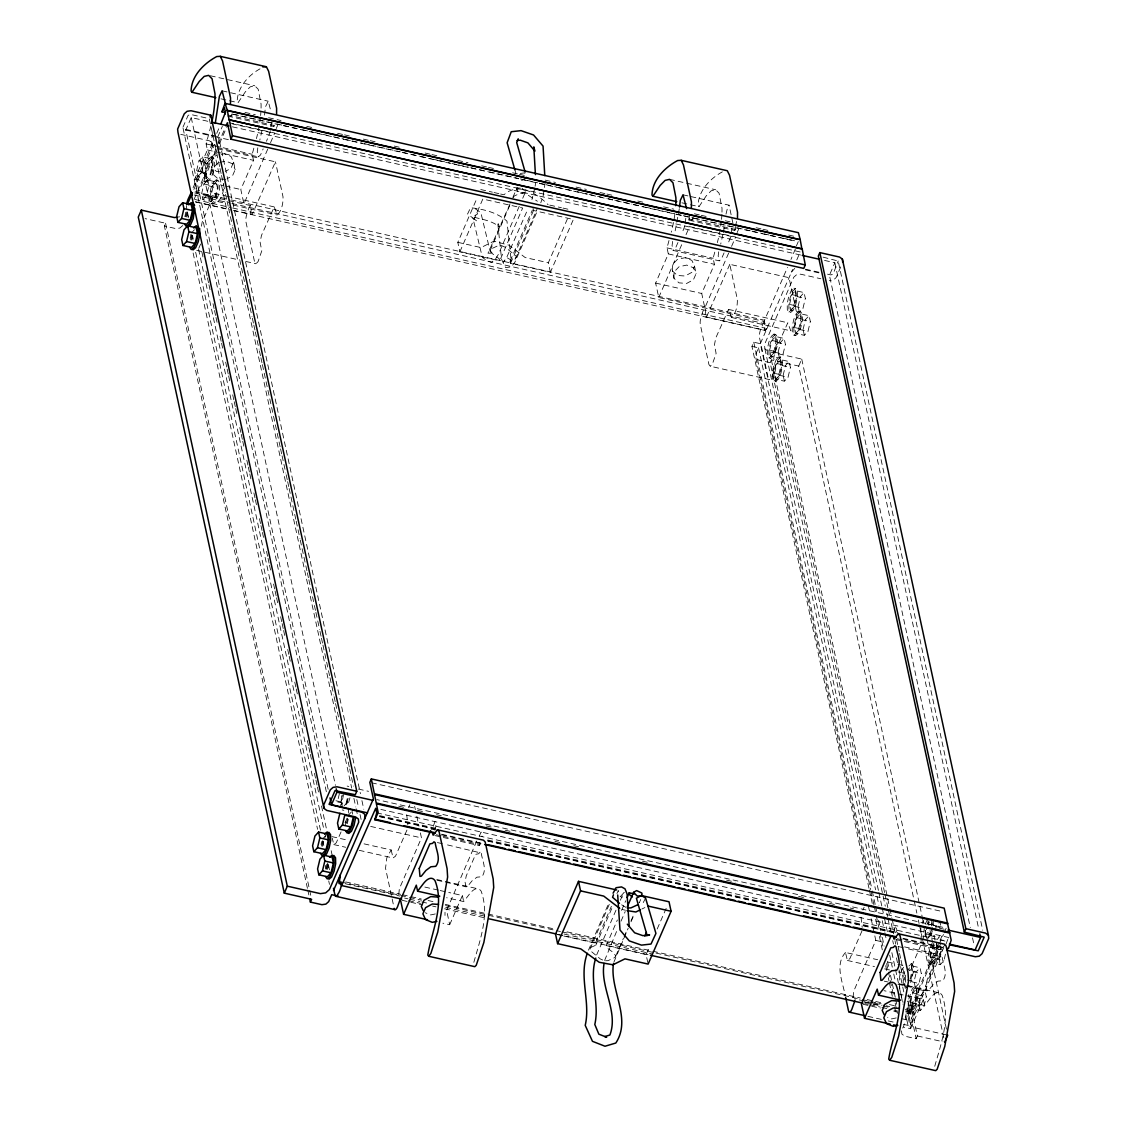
<?xml version="1.0" encoding="UTF-8"?>
<svg xmlns="http://www.w3.org/2000/svg" width="1127" height="1127" viewBox="0 0 1127 1127"><rect width="100%" height="100%" fill="white"/><g stroke="black" fill="none" stroke-linecap="round" stroke-linejoin="round"><path stroke-width="0.75" stroke-dasharray="5 3.75" d="M225.752 179.432L218.089 178.883L213.088 174.361L211.496 166.965L211.51 160.597L216.539 155.357M213.088 174.361L213.116 167.993L218.131 162.753M444.996 915.434L445.01 912.25M672.41 270.945L672.425 264.577L677.454 259.337L685.131 257.689L691.879 260.379L694.528 266.169L696.12 273.579L693.429 279.75L686.667 283.426L679.003 282.863L674.002 278.355L672.41 270.945L677.397 275.467L685.075 276.016L691.837 272.354L694.528 266.169M674.002 278.355L674.016 271.973L679.046 266.733L686.737 265.084L693.471 267.775L696.12 273.579M905.911 1019.428L905.925 1013.046M732.916 223.216L729.113 205.199L689.851 196.337M218.61 142.89L218.892 138.311L360.443 793.732M264.493 115.095L265.479 106.783L268.212 101.219L271.058 111.841M679.313 208.678L674.622 233.74M725.999 214.088L727.915 206.311L729.113 205.199M685.188 223.202L685.808 218.201M731.902 228.598L730.902 236.431L727.366 245.263M257.801 147.834L257.252 151.976L258.308 156.85L260.492 155.019L263.14 148.905M672.622 241.417L672.072 245.559L673.129 250.433L719.223 260.83L721.407 258.999L724.055 252.899M718.702 251.814L718.167 255.956L719.223 260.83M534.874 187.772L531.944 199.521M535.114 186.209L535.593 183.081M545.186 182.532L543.101 196.366L540.777 202.761M920.829 927.887L921.21 944.398L909.785 970.474M201.395 226.217L202.198 222.061L214.243 194.154L214.961 193.534L225.118 195.816M262.013 130.366L259.802 140.157M722.928 234.36L720.702 244.136M723.252 232.627L724.605 225.724M184.856 216.652L185.772 212.228M186.504 217.018L187.42 212.594M190.153 238.29L191.069 233.867M191.491 240.136L192.407 235.712M321.068 844.503L321.688 841.559M322.421 846.349L323.632 840.46M325.759 869.1L326.985 863.197M341.622 795.704L340.509 807.608M327.408 869.466L328.323 865.043M343.566 794.605L342.045 801.973L342.143 807.974M349.976 797.747L347.778 805.129M345.397 824.725L346.003 821.78M347.341 823.626L348.257 819.202M904.713 971.544L903.192 978.912L903.291 984.913L904.995 987.252L906.629 987.618L904.939 985.294L904.84 979.293L906.362 971.925M910.207 979.109L911.729 971.742L911.63 965.74L909.94 963.402L911.574 963.782L913.279 966.121L913.377 972.108L910.56 982.448M908.799 999.086L912.278 988.745L914.927 986.519L916.575 986.9L918.266 989.238L918.378 995.226L916.843 1002.593L914.265 1008.524L911.63 1010.736L909.926 1008.411L909.827 1002.41L911.349 995.042L913.927 989.112L916.575 986.9M924.351 927.169L923.224 939.073M925.38 930.493L924.873 939.439M932.395 930.691L930.493 936.593M233.416 210.524L765.092 330.465L764.529 320.237L787.491 267.423M473.847 962.317C480.13 939.566 489.682 914.659 481.173 891.203A45.122 13.411 -77.3 0 0 469.635 893.866L463.69 901.572L446.616 897.726M934.748 1066.297C941.045 1043.546 950.596 1018.653 942.087 995.183A45.122 13.411 -77.3 0 0 930.55 997.846L924.605 1005.552L907.531 1001.706M271.635 121.885L269.987 132.451L266.465 141.284M185.631 216.764L186.814 211.862M196.619 170.656L198.972 160.837L202.592 156.907L211.158 158.808L212.425 164.683L210.073 174.488L206.452 178.432L197.887 176.53L196.619 170.656L205.184 172.558L206.452 178.432M197.887 176.53L201.508 172.586L203.86 162.767L202.592 156.907M205.184 172.558L207.537 162.739L211.158 158.808M190.632 239.896L191.801 234.98M201.606 193.774L203.959 183.955L207.579 180.024L216.159 181.926L217.426 187.8L215.06 197.605L211.439 201.55L202.874 199.648L201.606 193.774L210.171 195.675L211.439 201.55M202.874 199.648L206.495 195.704L208.847 185.885L207.579 180.024M210.171 195.675L212.524 185.856L216.159 181.926M321.547 846.095L322.731 841.193M339.382 793.732L337.424 801.917L345.989 803.819L347.553 797.282M341.72 804.819L341.087 801.889L342.664 795.338M326.548 869.213L327.718 864.31M346.482 823.372L347.651 818.47M769.614 350.243L771.967 340.424L775.601 336.494L784.138 338.452L785.406 344.313L783.054 354.132L779.433 358.076L770.882 356.118L769.614 350.243L778.165 352.202L779.433 358.076M795.352 248.968L790.971 259.435M770.882 356.118L774.503 352.173L776.869 342.369L775.601 336.494M778.165 352.202L780.518 342.383L784.138 338.452M789.548 304.389L791.901 294.584L795.535 290.639L804.072 292.597L805.34 298.472L802.987 308.277L799.367 312.221L790.816 310.263L789.548 304.389L798.099 306.347L799.367 312.221M774.601 373.361L776.968 363.542L780.588 359.612L789.139 361.57L790.407 367.43L788.041 377.249L784.42 381.194L775.869 379.235L774.601 373.361L783.152 375.319L784.42 381.194M790.816 310.263L794.436 306.333L796.803 296.514L795.535 290.639L793.957 288.23L791.309 290.442L788.745 296.373L787.209 303.741L787.308 309.742L789.013 312.08L790.661 312.447L793.295 310.235L795.873 304.304L797.395 296.936L797.296 290.935L795.606 288.597L793.957 288.23M775.869 379.235L779.504 375.291L781.856 365.486L780.588 359.612L779.011 357.203L776.376 359.414L773.798 365.345L772.263 372.713L772.375 378.7L774.066 381.039L775.714 381.419L778.348 379.193L780.926 373.276L782.462 365.909L782.349 359.907L780.659 357.569L779.011 357.203M798.099 306.347L800.452 296.542L804.072 292.597M794.549 327.52L796.902 317.701L800.522 313.757L809.073 315.715L810.341 321.589L807.974 331.394L804.354 335.339L795.817 333.381L794.549 327.52L803.086 329.464L804.354 335.339M783.152 375.319L785.505 365.5L789.139 361.57M795.817 333.381L799.437 329.45L801.79 319.631L800.522 313.757M803.086 329.464L805.439 319.659L809.073 315.715M911.504 965.825L912.771 971.685L910.419 981.504L918.97 983.462L921.322 973.643L920.055 967.769L911.504 965.825L907.883 969.755L916.434 971.713L920.055 967.769M926.408 938.129L925.464 933.719L927.028 927.183M906.798 985.449L915.335 987.407L914.067 981.532L916.434 971.713M910.517 1002.692L912.87 992.873L916.505 988.942L925.042 990.887L926.309 996.761L923.957 1006.58L920.336 1010.525L911.785 1008.566L910.517 1002.692L919.068 1004.65L920.336 1010.525M905.404 1011.046L912.264 1012.595L911.771 1009.623L913.011 1004.467M927.634 938.608L930.353 935.649L932.325 927.479M911.785 1008.566L915.42 1004.622L917.772 994.803L916.505 988.942L914.927 986.519M934.959 940.087L934.015 935.678L934.79 932.409M935.185 930.775L936.368 925.873L939.988 921.928L941.256 927.803L932.705 925.845L931.437 919.97M919.068 1004.65L921.421 994.831L925.042 990.887M945.468 954.189L943.891 960.725L940.27 964.67L931.719 962.712L930.451 956.837L932.818 947.032L935.537 944.074M937.086 939.58L938.904 937.608L939.693 934.339M931.719 962.712L935.354 958.767L937.706 948.962L936.438 943.088M940.27 964.67L939.002 958.795L941.355 948.99L944.975 945.046M212.904 132.831L211.158 141.565L212.214 146.454L215.623 147.214M735.72 224.879L736.607 221.484M216.736 150.004L197.831 193.492L194.717 179.108L207.41 149.933L206.114 143.904L210.326 128.224A45.122 13.411 -77.3 0 0 211.143 125.027M267.733 149.13L243.925 203.888L240.812 189.505L253.505 160.33L252.194 154.3L254.308 146.454M766.923 328.577L764.81 330.239L764.219 321.449L658.746 297.472L655.632 283.088L668.325 253.913L667.015 247.884L669.128 240.051M728.634 253.11L704.84 307.868L701.727 293.485L714.419 264.31L713.109 258.28L715.222 250.448M735.818 228.711L734.762 230.486L688.667 220.089L689.625 214.482M734.762 230.486L735.311 226.344M946.046 944.074L947.948 938.932M912.926 1004.65L912.123 1012.99L905.361 1011.454M604.621 960.443L617.526 929.169M613.877 962.19L628.232 928.141M684.807 226.034L681.948 233.345M434.867 835.572L479.257 845.588L479.863 841.714M904.319 941.482L940.172 949.568L940.777 945.694M533.071 208.41L533.522 210.481L573.361 219.469L550.399 272.269L510.559 263.281L510.122 261.21L515.448 258.844L516.335 256.35L505.643 247.475L501.585 245.616L497.951 245.742L491.259 248.828L490.189 250.448L492.302 253.617L499.247 258.759L499.698 260.83L459.858 251.842L457.816 242.333L477.284 197.535M609.27 904.375L589.604 950.075L600.311 958.936L604.368 960.796M588.449 950.202L608.298 904.277M596.648 954.949L616.807 908.306M620.273 900.262L624.203 892.373L620.357 896.543L622.555 897.754L620.132 896.374M510.08 203.79L487.991 253.223L493.443 253.152L490.301 251.927L480.905 212.876L475.524 208.805L477.566 213.919L472.847 216.947C481.962 219.356 492.386 220.681 499.599 227.133L497.613 222.075L501.628 259.548L505.614 267.634L511.207 266.845L514.828 262.352L537.382 210.805M512.855 197.408L517.011 187.843L520.435 188.153M519.237 206.297L498.331 254.491L495.542 258.872L491.414 262.464L486.554 260.562L482.328 257.238L472.875 217.99L477.087 221.244L467.592 213.989L470.551 207.706C483.342 209.143 497.218 212.355 506.967 221.188L510.982 258.745L512.306 260.802L507.375 257.858L503.248 262.084L506.375 258.182L527.957 208.847M522.731 198.267L525.52 191.829L522.139 188.308M328.154 789.238L185.786 130.042L191.224 117.546L210.101 121.801M307.432 888.33L164.401 226.02L165.599 223.245L145.101 218.61M193.069 187.8L213.947 139.79M216.736 133.395L219.511 126.985M193.858 189.435L212.693 146.13L212.355 142.932L209.566 140.861L180.757 134.352M217.722 136.987L222.357 126.309M194.069 199.338L215.849 149.257M218.37 143.453L225.301 127.52M230.781 116.715L232.021 113.855M219.54 143.566L226.541 127.464M221.146 154.357L224.217 153.695L230.965 156.399L233.613 162.189L230.922 168.374L225.513 171.304M198.775 248.292L200.634 244.01M233.613 162.189L235.205 169.585L232.528 175.77L227.105 178.7M276.242 128.534L278.115 124.252M270.522 142.692L274.734 133.028L228.64 122.632M217.891 148.834L275.453 161.823L252.223 214.398L234.289 210.552M459.858 251.842L482.821 199.042L522.66 208.03L499.698 260.83M490.189 250.448L510.362 204.043M510.122 261.21L532.381 210.002M510.559 263.281L533.522 210.481M515.448 258.844L537.015 209.242M550.399 272.269L548.342 262.76L567.825 217.962M324.928 837.488L326.21 834.529M346.13 804.763L348.328 797.381L347.44 801.396L348.018 806.439M345.059 822.738L348.356 815.159M408.58 807.552L409.791 804.763M406.96 830.05L395.507 856.168L393.069 857.971L359.203 850.322M677.961 242.502L675.312 248.602L673.129 250.433M420.385 832.909L421.47 837.896L399.338 888.78L398.535 897.12M691.696 220.695L692.936 217.835M658.746 297.472L681.849 244.334M686.047 234.67L689.555 226.612L735.649 237.008L731.437 246.672M434.332 830.05L435.98 826.232L434.994 821.639L432.19 829.092L431.317 829.078L435.6 829.852M737.157 232.528L739.03 228.232M476.707 841.094L446.602 910.334L449.701 924.718L442.883 923.182M479.214 836.319L481.074 832.036L482.074 836.628M729.789 264.324L706.544 316.898L705.558 316.87L704.981 314.856C706.925 308.206 704.474 304.529 701.811 314.813A7.072 2.099 -77.3 0 0 700.29 324.477L708.939 364.556L710.292 366.247L769.544 379.616L771.629 377.531L775.362 366.782L773.7 358.217L775.052 351.3L787.801 322.773L790.76 330.831C795.535 326.464 796.845 318.913 796.592 312.63L789.041 277.693L729.789 264.324L737.326 299.261C737.579 305.544 736.269 313.095 731.493 317.462L728.549 309.404L715.786 337.931L714.448 344.848L716.11 353.413L712.363 364.162L710.292 366.247M449.701 924.718L462.394 895.542L448.729 892.457M868.987 888.259L751.948 346.369L753.766 342.199L760.345 343.679L878.496 890.739M796.423 245.897L798.282 241.601M751.948 346.369L758.541 347.849L755.513 354.794L755.851 358.006L870.65 889.569M760.345 343.679L792.605 269.494M796.761 259.943L800.226 251.983L232.514 123.914M884.596 892.528L770.164 362.683L771.375 359.907L798.705 366.064L913.884 899.36M824.555 260.422L834.853 262.746L829.416 275.256L970.291 927.563M840.728 266.93L836.079 277.622L833.276 280.116L829.317 280.679M798.705 366.064L801.734 359.09L768.642 351.624L764.909 348.849L764.472 344.58L793.76 277.228L796.564 274.734L800.522 274.171L820.85 278.763M590.492 947.568L595.831 945.215L595.38 943.144L611.383 906.347M616.948 893.542L618.343 890.344L618.779 892.415M595.831 945.215L612.524 906.812M605.565 960.753L607.988 960.669L614.68 957.598L615.765 955.978L613.652 952.794L606.692 947.666L606.241 945.581L617.371 919.984M621.555 910.391L625.724 900.797M621.019 921.168L625.217 911.546M615.765 955.978L623.414 938.368M624.104 936.776L627.584 928.775M631.064 920.773L633.839 914.377M631.007 921.773L634.473 913.814M639.319 902.685L640.714 899.501M647.786 962.5L646.081 954.569L649.561 946.581M657.21 928.972L666.254 908.179M862.916 910.053L864.113 907.263M861.944 931.029L849.843 958.668L847.391 960.458L845.475 952.47L877.651 959.725M871.129 918.773L875.792 940.397L853.674 991.281L852.871 999.621M895.796 932.762L896.895 930.212L895.895 925.619L893.105 933.071L892.232 933.057M922.168 923.422L923.379 920.632M925.295 924.225L927.225 919.773M926.943 924.591L928.225 921.632M928.211 937.706L930.141 933.255M932.226 942.89L929.648 948.821L928.113 956.189L928.225 962.19L929.916 964.529L931.564 964.895L934.198 962.669L936.776 956.753L938.312 949.385L938.199 943.384M933.86 943.271L931.296 949.188L929.761 956.555L929.86 962.557L931.564 964.895M937.622 945.074L907.517 1014.314L910.616 1028.697L903.784 1027.162M940.129 940.312L941.989 936.016L942.989 940.608M902.741 1028.092L904.544 1023.922M901.417 1018.639L906.362 1019.752L938.622 945.567M939.312 943.975L943.454 934.424M944.158 932.832L946.229 928.056L376.812 799.592M905.953 1012.863L914.532 1014.807L943.75 947.596M910.616 1028.697L923.309 999.522L884.047 990.675M901.53 1030.867L901.854 1034.065L904.657 1036.15L916.181 1038.756L917.378 1035.967L908.461 994.69M341.058 831.909L336.255 842.799L333.803 844.602L332.282 838.206M645.602 898.149L643.207 902.642L638.939 902.671M227.753 116.109L273.847 126.506L274.918 124.731M688.667 220.089L689.738 218.314M214.398 144.608L212.214 146.454M513.137 197.648L514.222 196.028L520.913 192.942L524.534 192.816L537.368 201.254M479.257 845.588L480.933 843.334M940.172 949.568L941.848 947.314M251.222 214.369L250.659 212.355C252.603 205.706 250.152 202.043 247.489 212.313A7.072 2.099 -77.3 0 0 245.954 221.991L254.603 262.056L255.956 263.746L258.041 261.661L261.774 250.912L260.112 242.347L261.464 235.43L274.213 206.903L277.172 214.975C281.947 210.594 283.257 203.043 283.004 196.76L275.453 161.823M764.219 321.449L761.077 328.182A7.072 2.099 -77.3 0 0 759.542 337.846L768.191 377.925L769.544 379.616M364.063 843.855L391.154 849.969L386.8 857.844L385.533 868.255L393.816 906.615M845.475 952.47C834.529 964.839 842.813 981.983 845.264 995.803M791.464 272.128L794.873 268.254M937.467 948.201L940.876 944.327M192.59 231.711L194.407 229.739M765.092 330.465L766.994 328.408M344.172 805.791L345.989 803.819M323.519 837.924L325.323 835.952M348.44 815.187L351.159 812.243M929.634 921.942L927.817 923.915L936.368 925.873M915.335 987.407L918.97 983.462M480.088 852.209L478.581 853.801L475.974 854.252L474.904 856.013L466.268 875.848L465.014 881.934L466.071 886.822L467.437 886.54L472.058 880.835L476.96 877.186L481.877 876.721C487.357 869.635 482.229 860.704 481.243 853.069L444.235 844.123M941.003 956.189L939.495 957.795L936.889 958.246L935.804 959.993L927.183 979.828L925.929 985.928L926.972 990.802L928.352 990.534L932.973 984.815L937.861 981.166L942.778 980.701C948.258 973.629 943.144 964.698 942.158 957.062L905.15 948.103M229.542 100.754L238.079 102.684L245.334 91.865L250.307 86.793L254.744 85.751L258.153 89.174L261.07 104.064A45.122 13.411 -77.3 0 1 260.619 115.517M690.457 204.748L698.994 206.664L706.249 195.844L711.207 190.787L715.645 189.745L719.054 193.154L721.984 208.044A45.122 13.411 -77.3 0 1 721.956 212.721M912.264 1012.595L913.758 1011.229L914.532 1014.807M182.673 225.569L179.869 228.063L175.925 228.612L164.401 226.02M942.581 950.808L939.777 953.301L910.489 1020.653L910.926 1024.922L914.659 1027.697L946.088 1034.797M912.123 1012.99C916.533 1010.327 912.349 1021.893 911.081 1022.752A7.072 2.099 -77.3 0 1 907.77 1024.204L905.939 1015.737M211.228 156.766L208.594 158.977L206.016 164.908L204.48 172.276L204.593 178.277L206.283 180.616L207.931 180.982L210.566 178.77L213.144 172.84L214.679 165.472L214.567 159.47L212.876 157.132L211.228 156.766L212.933 159.104L213.031 165.106L211.496 172.473L208.932 178.39L206.283 180.616M212.876 157.132L210.242 159.358L207.664 165.275L206.128 172.642L206.241 178.644L207.931 180.982M216.229 179.883L213.581 182.095L211.003 188.026L209.481 195.394L209.58 201.395L211.284 203.733L212.918 204.1L215.567 201.888L218.145 195.957L219.666 188.589L219.568 182.588L217.863 180.25L216.229 179.883L217.92 182.222L218.018 188.223L216.497 195.591L213.919 201.508L211.284 203.733M217.863 180.25L215.229 182.475L212.651 188.392L211.129 195.76L211.228 201.761L212.918 204.1M795.606 288.597L792.957 290.822L790.379 296.739L788.858 304.107L788.956 310.108L790.661 312.447M789.013 312.08L791.647 309.855L794.225 303.938L795.761 296.57L795.648 290.569M798.944 311.348L796.31 313.56L793.732 319.49L792.211 326.858L792.309 332.859L794 335.198L795.648 335.564L798.296 333.353L800.86 327.422L802.396 320.054L802.297 314.053L800.593 311.714L798.944 311.348L800.649 313.686L800.748 319.688L799.226 327.055L796.648 332.972L794 335.198M774.024 334.085L771.375 336.297L768.797 342.228L767.276 349.595L767.374 355.583L769.079 357.921L770.727 358.301L773.361 356.076L775.939 350.159L777.461 342.791L777.362 336.79L775.672 334.451L774.024 334.085L775.714 336.409L775.827 342.411L774.291 349.779L771.713 355.709L769.079 357.921M800.593 311.714L797.958 313.94L795.38 319.857L793.845 327.224L793.957 333.226L795.648 335.564M775.672 334.451L773.023 336.663L770.445 342.594L768.924 349.962L769.023 355.963L770.727 358.301M780.659 357.569L778.024 359.781L775.446 365.712L773.911 373.079L774.024 379.081L775.714 381.419M774.066 381.039L776.714 378.827L779.278 372.896L780.814 365.528L780.715 359.527M908.94 965.994L911.574 963.782M929.916 964.529L932.55 962.303L935.128 956.386L936.664 949.004L936.551 943.017M525.45 177.869L522.069 180.362L518.899 178.968M214.961 193.534L217.905 201.606C222.681 197.225 223.991 189.674 223.738 183.391M260.013 68.846C248.278 75.312 237.445 87.512 237.177 101.458L238.079 102.684M722.337 171.882C710.109 178.489 698.374 190.857 698.078 205.452L698.994 206.664M525.52 191.829L522.477 193.548L517.208 191.083L517.011 187.843M641.883 909.024L644.898 907.545M219.68 162.429L225.823 161.091L232.556 163.795L235.205 169.585M435.304 913.941L430.697 914.941L425.302 912.785M896.219 1017.92L891.598 1018.921L887.555 1017.301M177.038 217.187L179.658 216.821M520.308 173.445L524.604 172.868L526.577 177.024M219.554 171.713L216.483 171.487L211.496 166.965M198.972 160.837L207.537 162.739M203.86 162.767L212.425 164.683M201.508 172.586L210.073 174.488M203.959 183.955L212.524 185.856M208.847 185.885L217.426 187.8M206.495 195.704L215.06 197.605M335.959 800.748L341.087 801.889M210.355 75.748L254.744 85.751M669.565 179.348L684.92 182.813M686.625 183.194L715.645 189.745M222.118 90.822L268.212 101.219M683.032 194.802L688.146 195.957M221.005 98.838L227.837 100.373M681.92 202.818L688.752 204.353M245.024 112.404L255.322 114.729M268.592 117.729L281.046 120.533M306.769 126.337L311.911 127.492M337.649 133.296L342.791 134.465M344.51 134.846L349.652 136.015M363.373 139.1L368.515 140.269M370.234 140.65L377.094 142.199M394.239 146.073L399.381 147.228M425.118 153.033L430.26 154.202M431.979 154.582L437.121 155.737M457.703 160.386L467.987 162.711M481.708 165.81L486.864 166.965M488.569 167.359L495.429 168.895M512.588 172.769L517.73 173.924M519.448 174.319L524.59 175.474M545.172 180.123L555.456 182.447M576.038 187.082L586.336 189.406M600.057 192.506L605.199 193.661M606.918 194.055L612.06 195.21M637.783 201.015L642.939 202.184M663.521 206.819L673.805 209.143M694.387 213.792L699.529 214.947M701.248 215.327L708.108 216.877M725.253 220.751L730.409 221.906M756.132 227.71L761.274 228.88M762.993 229.26L768.135 230.429M788.717 235.064L795.577 236.614M233.726 114.236L275.171 123.59M276.89 123.97L282.032 125.139M283.75 125.52L300.909 129.394M302.614 129.774L312.912 132.098M314.63 132.479L331.775 136.353M333.493 136.747L343.777 139.058M345.496 139.452L350.638 140.607M352.357 141.002L362.655 143.312M364.359 143.707L369.501 144.862M371.22 145.256L400.381 151.835M402.1 152.215L419.244 156.089M420.963 156.47L431.247 158.794M432.965 159.189L438.107 160.344M439.826 160.724L450.124 163.049M451.828 163.443L456.984 164.598M458.689 164.993L468.987 167.303M470.706 167.698L487.85 171.572M489.569 171.952L518.73 178.531M520.435 178.911L525.576 180.081M527.295 180.461L537.593 182.785M539.298 183.18L544.454 184.335M546.158 184.715L556.456 187.04M558.175 187.434L575.319 191.294M577.038 191.689L587.322 194.013M589.041 194.393L606.199 198.267M607.904 198.648L613.06 199.817M614.764 200.197L631.923 204.072M633.642 204.452L643.926 206.776M645.644 207.157L662.789 211.031M664.507 211.425L674.791 213.736M676.51 214.13L681.652 215.285M683.371 215.68L693.668 218.004M694.641 218.215L750.258 230.767M751.977 231.148L762.275 233.472M763.979 233.867L769.135 235.022M770.84 235.416L781.138 237.727M782.856 238.121L787.998 239.276M789.717 239.671L796.578 241.22M232.247 114.151L791.379 240.29M227.499 114.898L273.593 125.294L273.847 126.506M688.414 218.877L734.494 229.274M823.062 257.139L838.192 261.041L982.716 930.226M232.416 126.83L800.536 254.998M480.764 189.547L492.358 192.154M494.02 192.534L498.993 193.647M500.642 194.027L503.952 194.774C518.307 181.616 537.185 193.633 548.116 204.734M549.779 205.114L561.373 207.72M563.021 208.101L571.304 209.96M216.088 136.226L183.997 128.985L182.954 127.224L188.082 115.419L190.336 114.391L209.27 118.659L212.609 134.155M805.58 269.212L819.09 272.269M827.542 274.171L830.923 274.932L833.163 273.917L838.192 261.041M185.786 130.042L213.257 136.24M214.961 136.621L228.696 139.72M805.396 269.832L819.118 272.931M206.114 143.904L252.194 154.3M667.015 247.884L713.109 258.28M217.342 147.609L258.308 156.85M207.41 149.933L253.505 160.33M668.325 253.913L714.419 264.31M194.717 179.108L223.738 185.645M225.456 186.04L240.812 189.505M655.632 283.088L701.727 293.485M457.816 242.333L481.004 247.574L493.034 241.615L495.232 241.544L509.193 245.263L525.154 257.534L548.342 262.76M226.809 196.197L274.213 206.903M728.549 309.404L787.801 322.773M195.112 191.773L229.415 199.521M231.134 199.902L764.529 320.237M194.746 192.971L250.631 205.579M194.168 194.971L230.19 203.085M231.894 203.48L765.303 323.815M217.905 201.606L226.372 203.508M233.148 205.044L277.172 214.975M731.493 317.462L790.76 330.831M194.985 199.507L231.007 207.622M232.711 208.016L764.402 327.971M195.351 201.761L227.527 209.016M705.558 316.87L764.81 330.239M195.675 202.001L231.697 210.129M770.164 362.683L758.64 360.076L755.851 358.006M196.704 250.377L239.023 259.928M245.799 261.45L255.956 263.746M371.544 782.772L942.679 911.616M347.144 786.097L348.792 786.463M358.386 789.055L368.543 791.337M398.719 806.171L403.875 807.326M417.61 810.426L422.752 811.595M436.487 814.694L441.629 815.849M486.258 825.922L491.4 827.077M505.135 830.176L510.292 831.346M554.907 841.404L560.063 842.573M573.798 845.673L578.94 846.828M642.446 861.155L647.588 862.31M726.549 880.131L735.128 882.061M798.634 896.388L803.776 897.557M829.528 903.361L834.67 904.53M850.124 908.01L853.562 908.785M939.369 928.141L946.243 929.69M380.87 809.425L948.582 937.495L949.244 940.566M376.728 812.863L947.849 941.707M379.56 815.582L436.191 828.359M487.681 839.967L897.895 932.522M379.475 816.357L436.079 829.12M487.526 840.728L894.007 932.438M379.785 816.765L434.67 829.148M487.85 841.151L894.331 932.846M342.199 809.933L343.848 810.313M441.601 834.219L482.765 843.503M902.966 938.312L944.13 947.596M441.742 834.853L482.905 844.137M903.107 938.946L944.271 948.23M436.318 834.755L441.446 835.91M443.15 836.29L478.989 844.377M897.233 938.735L939.904 948.37M895.782 939.566L902.614 941.101M370.67 826.429L421.47 837.896M875.792 940.397L884.258 942.299M904.572 946.891L935.058 953.766L932.902 943.778M437.403 842.573L442.531 843.729M898.318 946.567L903.445 947.722M331.887 836.6L347.13 840.038M887.808 962.021L896.275 963.923M897.965 964.303L904.742 965.839C895.486 976.067 900.008 990.718 903.065 1002.424M333.803 844.602L345.665 847.265M622.16 909.489L625.457 910.222M847.391 960.458L874.482 966.572M884.639 968.868L889.724 970.009M898.191 971.925L906.657 973.827M436.741 879.497L477.707 888.738M899.36 983.871L938.622 992.732M437.051 880.272L466.071 886.822M884.301 981.18L887.71 981.941M897.951 984.251L926.972 990.802M424.837 887.076L438.488 890.147M440.192 890.541L447.025 892.077M345.778 881.934L400.663 894.317M402.381 894.697L409.242 896.247M410.961 896.641L421.244 898.966M428.105 900.501L433.247 901.67M445.25 904.375L555.019 929.141M567.036 931.846L651.068 950.808M652.787 951.202L860.31 998.015M867.17 999.564L882.61 1003.044M889.471 1004.594L894.613 1005.749M906.615 1008.468L911.771 1009.623M340.903 881.99L407.805 897.078M409.51 897.472L421.526 900.177M445.531 905.587L486.695 914.885M488.414 915.265L560.443 931.522M562.162 931.902L860.591 999.226M862.31 999.621L869.171 1001.17M870.875 1001.551L881.173 1003.875M905.178 1009.285L913.758 1011.229M345.637 883.822L399.817 896.035M872.763 1002.748L854.421 998.874M874.467 1003.129L884.625 1005.411M886.315 1005.791L889.696 1006.566M906.629 1010.384L913.405 1011.905M404.579 898.064L408.016 898.839M409.735 899.219L420.019 901.544M421.737 901.938L428.598 903.474M445.743 907.348L486.906 916.631M564.092 934.044L651.561 953.78M864.24 1001.762L881.384 1005.636M883.103 1006.017L888.245 1007.186M864.719 1002.297L871.495 1003.819M873.186 1004.199L879.962 1005.735M408.566 900.656L420.582 903.361M432.585 906.08L436.008 906.855M444.587 908.785L485.751 918.068M557.78 934.325L648.687 954.823M864.789 1003.579L868.227 1004.354M869.931 1004.749L880.229 1007.059M881.948 1007.453L887.09 1008.609M893.95 1010.158L897.374 1010.933M557.203 934.522L562.19 935.649M563.838 936.016L595.38 943.144M606.241 945.581L646.081 954.569M402.212 900.318L422.695 904.939M863.127 1004.298L880.201 1008.158M893.852 1011.243L897.261 1012.004M867.903 1016.343L881.441 1019.4M888.217 1020.921L896.683 1022.837M903.46 1024.358L908.531 1025.514M917.378 1035.967L943.003 1041.757M791.901 294.584L800.452 296.542M796.803 296.514L805.34 298.472M794.436 306.333L802.987 308.277M796.902 317.701L805.439 319.659M801.79 319.631L810.341 321.589M799.437 329.45L807.974 331.394M771.967 340.424L780.518 342.383M776.869 342.369L785.406 344.313M774.503 352.173L783.054 354.132M776.968 363.542L785.505 365.5M781.856 365.486L790.407 367.43M779.504 375.291L788.041 377.249M925.464 933.719L934.015 935.678M930.353 935.649L938.904 937.608M932.818 947.032L941.355 948.99M937.706 948.962L944.539 950.526M930.451 956.837L939.002 958.795M935.354 958.767L943.891 960.725M912.771 971.685L921.322 973.643M907.235 979.969L914.067 981.532M912.87 992.873L921.421 994.831M917.772 994.803L926.309 996.761M915.42 1004.622L923.957 1006.58M625.964 907.39L620.752 904.263M514.884 169.811L515.856 173.192M391.154 849.969L393.069 857.971M834.853 262.746L978.701 928.831M972.531 937.889L974.01 944.778M927.873 920.491L929.662 928.803M930.029 930.465L932.536 942.116M801.734 359.09L922.111 916.462M922.478 918.181L923.605 923.351M925.084 930.226L946.638 1030.008M914.251 901.079L916.857 913.124M918.336 919.998L919.083 923.436M919.449 925.154L922.055 937.199M922.421 938.918L943.975 1038.7M923.309 999.522L924.605 1005.552M771.375 359.907L889.513 906.953M889.893 908.672L891.753 917.279M892.119 918.998L895.092 932.762M896.585 939.636L897.698 944.792M898.064 946.525L899.177 951.681M899.543 953.4L900.67 958.556M901.037 960.274L905.869 982.645M884.963 894.246L887.935 908.01M888.315 909.728L889.795 916.617M891.288 923.492L893.514 933.818M894.993 940.693L895.74 944.13M900.572 966.501L905.77 990.591M907.996 1000.903L916.181 1038.756M764.909 348.849L885.287 906.221M886.78 913.109L887.512 916.547M887.893 918.266L890.865 932.029M892.725 940.622L893.457 944.074M896.43 957.837L897.543 962.993M899.036 969.868L904.234 993.958M907.207 1007.721L910.926 1024.922M878.863 892.457L881.835 906.221M882.216 907.939L884.061 916.533M884.441 918.266L887.414 932.015M891.866 952.667L903.009 1004.27M905.615 1016.315L906.362 1019.752M758.541 347.849L875.566 889.738M877.06 896.627L878.905 905.22M882.258 920.703L884.484 931.029M884.85 932.747L886.343 939.636M889.682 955.118L892.288 967.149M893.767 974.038L895.261 980.913M753.766 342.199L871.904 889.245M872.284 890.964L875.256 904.727M875.623 906.446L877.116 913.335M878.595 920.21L880.821 930.536M882.314 937.41L884.174 946.018M887.512 961.5L889.006 968.375M890.485 975.264L895.317 997.62M895.683 999.353L897.177 1006.228M871.016 891.288L873.988 905.051M874.355 906.77L875.848 913.645M876.214 915.378L879.567 930.86M879.933 932.578L883.272 948.061M886.625 963.543L888.104 970.417M888.485 972.136L893.683 996.226M895.162 1003.1L897.402 1013.427M869.354 889.978L872.326 903.741M875.665 919.223L877.905 929.55M879.384 936.424L882.356 950.188M885.695 965.67L886.822 970.826M888.301 977.715L889.048 981.152M889.414 982.871L892.387 996.634M894.613 1006.96L896.106 1013.835M868.255 905.46L869.692 912.109M462.394 895.542L463.69 901.572M414.637 806.284L415.356 809.609M416.793 816.272L418.948 826.246M361.922 800.621L363.782 809.214M356.822 799.564L358.611 807.89M360.048 814.539L361.133 819.54M212.989 135.874L218.187 159.949M218.553 161.668L219.666 166.838M220.047 168.557L221.16 173.713M221.526 175.432L225.245 192.632M225.611 194.351L226.724 199.521M227.105 201.24L228.218 206.396M228.584 208.115L232.303 225.33M232.669 227.048L233.782 232.204M234.162 233.923L246.419 290.696M246.785 292.414L247.912 297.57M248.278 299.289L251.997 316.504M252.363 318.223L253.476 323.379M253.843 325.097L254.97 330.253M255.336 331.986L259.055 349.187M259.421 350.906L260.534 356.062M260.915 357.78L262.027 362.95M262.394 364.669L273.171 414.553M273.537 416.272L280.229 447.236M280.595 448.955L281.708 454.125M282.088 455.843L285.793 473.044M286.173 474.763L287.286 479.919M287.653 481.652L288.766 486.808M289.146 488.526L294.344 512.616M294.71 514.335L295.837 519.491M296.204 521.209L299.923 538.41M300.289 540.129L306.981 571.093M307.347 572.826L308.46 577.982M308.84 579.701L314.039 603.79M314.405 605.509L315.518 610.665M315.898 612.384L319.603 629.584M319.983 631.303L321.096 636.473M321.463 638.192L322.576 643.348M322.956 645.067L329.633 676.031M330.014 677.764L333.733 694.965M334.099 696.683L335.212 701.839M335.578 703.558L340.791 727.648M341.157 729.366L342.27 734.522M342.636 736.241L347.849 760.331M348.215 762.049L349.328 767.205M349.708 768.938L353.413 786.139M212.355 142.932L351.68 788.041M353.906 798.367L355.766 806.96M356.132 808.679L357.625 815.568M352.061 811.257L352.695 814.187M191.224 117.546L335.452 785.35M183.067 128.295L326.464 792.323M201.888 252.054L203.001 257.224M205.973 270.987L207.086 276.143M207.467 277.862L208.58 283.018M208.946 284.751L210.059 289.907M213.031 303.67L214.144 308.826M214.524 310.545L215.637 315.715M216.004 317.434L217.117 322.59M220.089 336.353L221.202 341.509M221.582 343.228L222.695 348.398M225.668 362.161L226.781 367.317M227.147 369.036L228.274 374.192M228.64 375.925L229.753 381.081M232.725 394.844L233.838 400M234.219 401.719L235.332 406.889M235.698 408.608L236.811 413.764M239.783 427.527L240.896 432.683M241.277 434.402L242.39 439.572M242.756 441.291L243.869 446.447M246.841 460.21L247.954 465.381M248.334 467.099L249.447 472.255M249.814 473.974L250.927 479.13M253.899 492.893L255.012 498.064M255.392 499.782L256.505 504.938M259.478 518.702L260.591 523.858M260.957 525.591L262.07 530.747M262.45 532.465L263.563 537.621M266.535 551.385L267.648 556.555M268.015 558.274L269.142 563.43M269.508 565.148L270.621 570.304M273.593 584.068L274.706 589.238M275.073 590.957L276.2 596.113M276.566 597.831L277.679 603.001M280.651 616.765L281.764 621.921M282.144 623.64L283.257 628.796M283.624 630.514L284.737 635.684M287.709 649.448L288.822 654.604M289.202 656.323L290.315 661.493M294.767 682.131L295.88 687.287M296.26 689.006L297.373 694.176M300.345 707.939L301.458 713.095M301.825 714.814L302.938 719.97M303.318 721.703L304.431 726.859M307.403 740.622L308.516 745.778M308.883 747.497L309.995 752.667M310.376 754.386L311.489 759.542M314.461 773.305L315.574 778.461M315.94 780.18L317.067 785.35M317.434 787.069L318.547 792.225M321.519 805.988L326.717 830.078M331.183 850.716L331.916 854.153M198.591 249.349L324.167 830.796M187.42 211.961L188.857 218.638M192.463 235.332L193.182 238.67M328.436 864.902L329.507 869.917M187.505 214.454L188.251 217.891M191.956 235.092L193.069 240.248M195.675 252.293L320.505 830.303M322.731 840.629L323.858 845.785M327.563 863L329.056 869.875M193.126 253.026L317.575 829.317M325.379 865.437L326.126 868.875M328.732 880.92L329.464 884.371M165.599 223.245L310.869 895.866M307.798 890.048L308.925 895.204M861.028 917.265L862.183 927.366M406.706 814.765L407.847 824.865M348.201 808.129L348.778 813.173M933.212 920.266L933.311 926.267M931.62 922.9L931.663 925.887M916.617 988.858L916.73 994.859L915.194 1002.227L912.616 1008.158L909.982 1010.37L908.292 1008.031L908.179 1002.03M186.702 208.622A7.072 2.099 -77.3 0 1 186.575 205.818M721.9 214.384A45.122 13.411 -77.3 0 1 721.534 219.511M721.365 221.146A45.122 13.411 -77.3 0 1 720.449 227.922M720.167 229.64A45.122 13.411 -77.3 0 1 717.335 242.601M674.862 214.102A45.122 13.411 -77.3 0 1 674.073 219.244M673.481 222.47A45.122 13.411 -77.3 0 1 671.241 232.204M260.45 117.166A45.122 13.411 -77.3 0 1 259.534 123.942M259.252 125.66A45.122 13.411 -77.3 0 1 256.421 138.621"/><path stroke-width="1.5" d="M230.486 103.712L230.528 97.894L222.54 60.914L220.286 56.35L216.75 56.547C204.057 63.337 191.379 75.819 191.083 91.062L191.984 92.287L215.891 97.683M276.566 114.109L276.622 108.291L268.635 71.311L266.381 66.747L220.286 56.35M691.4 207.706L691.443 201.874L683.455 164.894L681.201 160.33L677.665 160.527C664.972 167.317 652.294 179.799 651.998 195.056L652.899 196.267L676.806 201.663M737.481 218.103L737.537 212.27L729.549 175.291L727.295 170.726L681.201 160.33M400.522 898.346L397.493 906.883A7.072 2.099 -77.3 0 1 394.182 908.334M854.858 1000.846L851.815 1009.383A7.072 2.099 -77.3 0 1 848.504 1010.834L845.63 997.465M364.627 818.963L364.894 814.37L362.105 812.299L329.07 804.354L335.029 790.647L355.273 794.732L356.78 791.267L210.777 115.193L191.026 110.742L187.082 111.291L184.279 113.785L177.629 129.07L177.953 132.268L323.956 808.341L326.76 810.426L355.568 816.92L358.372 819.005L358.696 822.203L329.408 889.555L325.675 892.88L320.406 893.641L287.315 886.174L141.312 210.101L174.403 217.567L177.038 217.187M604.072 963.444C599.775 987.491 618.808 1011.525 609.89 1035.023L604.748 1036.558L606.65 1037.22L598.86 1034.177L594.802 1024.471C599.874 1002.523 588.703 979.645 595.774 958.077M613.482 963.472C609.439 989.788 632.064 1018.442 615.807 1043.038L605.002 1046.236L592.464 1041.32L585.223 1025.373C590.731 1001.565 578.588 976.63 587.322 953.329M679.511 207.016L680.299 200.367L683.032 194.802L686.568 208.636M215.243 123.421L219.385 96.387L222.118 90.822L225.654 104.656M353.934 817.54L352.413 824.908L349.835 830.838L347.186 833.05L345.496 830.726M355.583 817.92L354.047 825.288L351.483 831.205L348.835 833.431L347.144 831.092M401.705 899.107L341.678 885.568L375.728 808.27L376.728 812.863L374.854 819.766L378.179 812.652L371.346 778.912L944.187 908.151L951.188 940.186L948.413 948.554L947.568 948.37M224.893 114.207L225.541 111.488M177.939 222.371L181.574 218.441L183.926 208.622L182.659 202.747L191.224 204.649L192.492 210.524L190.139 220.343L186.518 224.273L177.939 222.371L176.671 216.497L179.038 206.692L182.659 202.747M182.94 245.489L186.561 241.558L188.913 231.739L187.645 225.865L196.211 227.767L197.479 233.641L195.126 243.46L191.505 247.391L182.94 245.489L181.672 239.614L184.025 229.809L187.645 225.865M313.855 851.702L317.476 847.758L319.843 837.953L318.575 832.078L327.14 833.98L328.408 839.854L326.055 849.673L322.421 853.604L313.855 851.702L312.588 845.828L314.94 836.023L318.575 832.078M318.856 874.82L322.477 870.875L324.83 861.07L323.562 855.196L332.127 857.098L333.395 862.972L331.042 872.791L327.422 876.721L318.856 874.82L317.589 868.945L319.941 859.14L323.562 855.196M339.875 813.285L337.522 823.104L338.79 828.979L347.355 830.881L350.976 826.936L353.329 817.117L344.763 815.215L342.411 825.034L338.79 828.979M340.157 875.228L338.917 880.384L339.41 883.357L340.903 881.99L341.678 885.568M340.086 875.411L339.283 883.751C343.693 881.089 339.509 892.654 338.227 893.514A7.072 2.099 -77.3 0 1 334.916 894.965L333.479 888.287M613.454 894.782L612.567 897.275L619.498 903.333M518.209 138.776L516.687 142.537L525.168 172.107M644.898 936.199L646.405 932.438M141.312 210.101L138.269 217.074L284.286 893.147L311.615 899.304L310.404 902.093L321.928 904.685L325.872 904.122L328.675 901.628L331.704 894.683L338.283 896.176M210.016 116.926L210.777 115.193M220.906 123.787L225.442 112.362L224.442 107.769L221.963 111.827L225.386 112.601M187.589 203.874L192.463 192.647M225.992 125.928L227.372 122.744L230.922 139.184L803.776 268.423L805.284 264.958L802.17 248.799L229.077 119.786L227.33 110.319L800.17 239.544L801.917 249.025L229.077 119.786M230.922 139.184L232.43 135.719L229.316 119.561M284.286 893.147L287.315 886.174M367.543 812.863L331.493 804.734L336.931 792.225L336.198 788.787M371.346 778.912L369.825 782.377L373.375 798.818L333.507 890.513M430.613 830.684L400.508 899.938L403.607 914.321L427.513 919.717M403.607 914.321L416.3 885.146L417.596 891.175L439.798 896.176M946.525 950.244L975.334 956.738L979.278 956.189L982.082 953.696L988.731 938.411L988.393 935.213L842.39 259.14L839.587 257.055L819.836 252.603L818.329 256.068L964.332 932.142L984.195 937.115L978.236 950.822L949.892 944.905M616.68 889.964L578.503 881.356L555.541 934.156L557.597 943.651L580.785 948.892L599.212 962.275L612.919 964.797L624.95 958.852L648.138 964.078L671.086 911.278L669.029 901.783L642.475 895.782M557.597 943.651L580.546 890.865L578.503 881.356M627.119 897.599L629.204 892.795L634.177 893.922M627.302 906.742L633.585 892.316L636.642 890.584L641.897 893.063L642.094 896.317L636.966 895.852L633.585 892.316M890.823 936.283L861.422 1003.918L864.522 1018.301L890.133 1024.077M864.522 1018.301L877.215 989.126L878.511 995.155L900.712 1000.156M964.332 932.142L965.853 928.676L819.836 252.603M979.828 934.001L980.56 937.439L975.123 949.934L949.385 944.13M944.722 1042.137L947.751 1035.164M613.088 893.19L616.032 887.724L621.526 886.921L624.992 888.823L627.063 893.95L629.19 926.38M417.596 891.175L423.541 883.455A45.122 13.411 -77.3 0 1 435.078 880.807C444.672 905.502 431.74 930.958 427.795 955.118L428.725 956.274L474.819 966.67L476.242 965.276L483.849 942.496L493.725 887.428L493.175 878.961L485.188 841.982L483.483 840.178L437.389 829.782L433.162 835.192L432.909 833.98M878.511 995.155L884.456 987.449A45.122 13.411 -77.3 0 1 895.993 984.787C905.587 1009.482 892.654 1034.938 888.71 1059.098L889.64 1060.253L935.734 1070.65L937.157 1069.269L944.764 1046.476L954.639 991.422L954.076 982.955L946.088 945.976L944.398 944.158L898.304 933.762L894.077 939.171L893.81 937.96M428.725 956.274L430.866 953.386L437.755 932.085L447.63 877.031L447.081 868.565L439.093 831.585L437.389 829.782M889.64 1060.253L891.767 1057.365L898.67 1036.079L908.545 981.025L907.996 972.559L900.008 935.579L898.304 933.762M191.984 92.287L199.24 81.468L204.212 76.397L208.65 75.354L212.059 78.777L214.975 93.668A45.122 13.411 -77.3 0 1 211.524 123.392M652.899 196.267L660.154 185.448L665.127 180.39L669.565 179.348L672.974 182.757L675.89 197.648A45.122 13.411 -77.3 0 1 675.707 205.677M221.963 111.827L224.991 103.36L227.33 110.319M800.17 239.544L798.395 232.683L225.541 103.445M188.66 204.832L191.294 202.606L192.985 204.945L193.097 210.946L191.562 218.314L188.998 224.245L186.349 226.457L184.659 224.118M187.998 226.823L190.632 224.611L193.21 218.68L194.689 208.326M193.647 227.95L196.281 225.724L197.986 228.063L198.084 234.064L196.563 241.432L193.985 247.362L191.336 249.574L189.646 247.236M192.985 249.955L195.633 247.729L198.211 241.812L199.733 234.43L199.634 228.443M324.562 834.163L327.21 831.937L328.901 834.276L329.014 840.277L327.478 847.645L324.9 853.576L322.266 855.787L320.561 853.449M323.914 856.154L326.548 853.942L329.126 848.011L330.648 840.643L330.549 834.642L328.859 832.318M329.563 857.281L332.197 855.055L333.902 857.393L334.001 863.395L332.479 870.762L329.901 876.693L327.253 878.905L325.562 876.567M328.901 879.271L331.549 877.06L334.113 871.129L335.649 863.761L335.536 857.774L333.846 855.435M640.375 909.771L635.867 911.997L627.091 910.602M637.643 904.798L630.951 907.883L627.316 908.01M646.461 935.762L649.589 934.903L642.883 935.649L634.642 932.79L627.302 924.196M436.896 921.337L432.289 922.337L425.541 919.632L422.907 913.842L425.583 907.672L432.345 903.995L438.488 904.432M897.81 1025.331L893.204 1026.317L886.456 1023.626L883.807 1017.822L886.498 1011.652L893.26 1007.975L899.402 1008.426M517.082 140.551L520.237 140.185L527.901 142.861L534.931 151.088L533.804 146.876L535.424 174.586M262.845 66.944L266.381 66.747M438.431 897.148L430.753 896.599L423.991 900.276L421.301 906.446L423.287 910.785M899.332 1001.142L891.668 1000.579L884.906 1004.256L882.216 1010.426L884.202 1014.779M183.926 208.622L192.492 210.524M181.574 218.441L190.139 220.343M188.913 231.739L197.479 233.641M186.561 241.558L195.126 243.46M342.411 825.034L350.976 826.936M319.843 837.953L328.408 839.854M317.476 847.758L326.055 849.673M324.83 861.07L333.395 862.972M322.477 870.875L331.042 872.791M227.076 110.531L798.212 239.389M211.82 122.181L228.992 126.055M802.241 255.392L819.414 259.266M232.43 135.719L805.284 264.958M374.953 793.915L947.807 923.154M374.812 794.605L947.652 923.844M356.78 791.267L337.029 786.801L333.085 787.364L330.281 789.858L323.632 805.143L323.956 808.341M965.853 928.676L985.604 933.128L988.393 935.213M336.931 792.225L372.981 800.367M947.962 930.085L980.56 937.439M376.953 803.157L949.807 932.395M376.812 803.861L949.652 933.086M374.713 819.132L390.153 822.611M403.875 825.711L434.74 832.67M487.906 844.672L505.065 848.532M508.488 849.307L515.349 850.857M518.786 851.632L559.95 860.915M563.373 861.69L570.234 863.24M573.671 864.015L609.679 872.143M613.116 872.918L619.977 874.467M623.4 875.242L630.261 876.778M633.698 877.553L674.862 886.85M678.285 887.611L685.146 889.161M688.583 889.936L724.591 898.064M728.028 898.839L734.889 900.388M738.312 901.163L745.172 902.713M748.61 903.488L789.773 912.771M803.495 915.871L829.218 921.675M832.656 922.435L839.516 923.985M842.94 924.76L849.8 926.309M853.238 927.084L896.106 936.762M374.854 819.766L434.881 833.304M484.624 844.532L896.247 937.396M580.546 890.865L603.734 896.092L619.709 908.362M647.898 906.052L671.086 911.278M489.188 918.843L556.076 933.931M650.406 955.217L863.071 1003.199M335.691 896.275L394.943 909.644M849.279 1012.145L864.522 1015.582M893.542 1024.852L896.965 1025.626M632.43 896.923L629.655 894.866L629.204 892.795M192.942 202.987L194.633 205.325M646.673 933.945L636.403 898.233L641.39 895.43L645.602 898.149L655.928 933.424L651.012 944.046L641.474 945.13L629.303 940.904L619.991 929.986L617.695 894.993M514.884 169.811L507.122 142.763L511.235 131.732L521.04 130.633L533.55 134.986L543.059 146.116L544.778 175.587M330.014 797.846L331.493 804.734M309.657 898.642L310.404 902.093M842.39 259.14L842.714 262.337M192.139 195.436L191.365 192.21L188.223 198.944A7.072 2.099 -77.3 0 0 186.688 204.691M419.244 868.48L419.977 876.426L421.343 876.144L425.964 870.438L430.866 866.79L435.783 866.325C441.263 859.239 436.149 850.307 435.163 842.672L433.994 841.813L432.486 843.405L429.88 843.855L419.244 868.48M880.159 972.474L880.891 980.405L882.258 980.138L886.879 974.418L891.781 970.77L896.698 970.305C902.178 963.219 897.05 954.301 896.064 946.666L894.908 945.792L893.401 947.398L890.795 947.835L880.159 972.474"/></g></svg>
